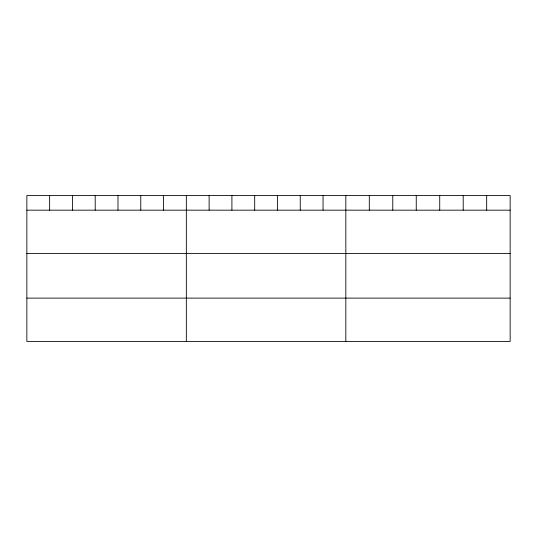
<?xml version="1.0" encoding="UTF-8"?>
<svg xmlns="http://www.w3.org/2000/svg" width="537" height="537" viewBox="0 0 537 537"><rect width="100%" height="100%" fill="white"/><g stroke="black" fill="none" stroke-linecap="round" stroke-linejoin="round"><path stroke-width="0.81" d="M510.15 210.168L510.15 341.438L26.85 341.438L26.85 195.562L510.15 195.562L510.15 210.168L26.85 210.168M26.85 253.484L510.15 253.484M26.85 298.116L510.15 298.116M486.676 195.562L486.676 210.168M463.203 195.562L463.203 210.168M439.729 195.562L439.729 210.168M416.249 195.562L416.249 210.168M392.775 195.562L392.775 210.168M369.302 195.562L369.302 210.168M345.828 195.562L345.828 341.438M323.046 195.562L323.046 210.168M300.257 195.562L300.257 210.168M277.475 195.562L277.475 210.168M254.692 195.562L254.692 210.168M231.91 195.562L231.91 210.168M209.121 195.562L209.121 210.168M186.339 195.562L186.339 341.438M163.557 195.562L163.557 210.168M140.768 195.562L140.768 210.168M117.986 195.562L117.986 210.168M95.203 195.562L95.203 210.168M72.421 195.562L72.421 210.168M49.632 195.562L49.632 210.168"/></g></svg>
